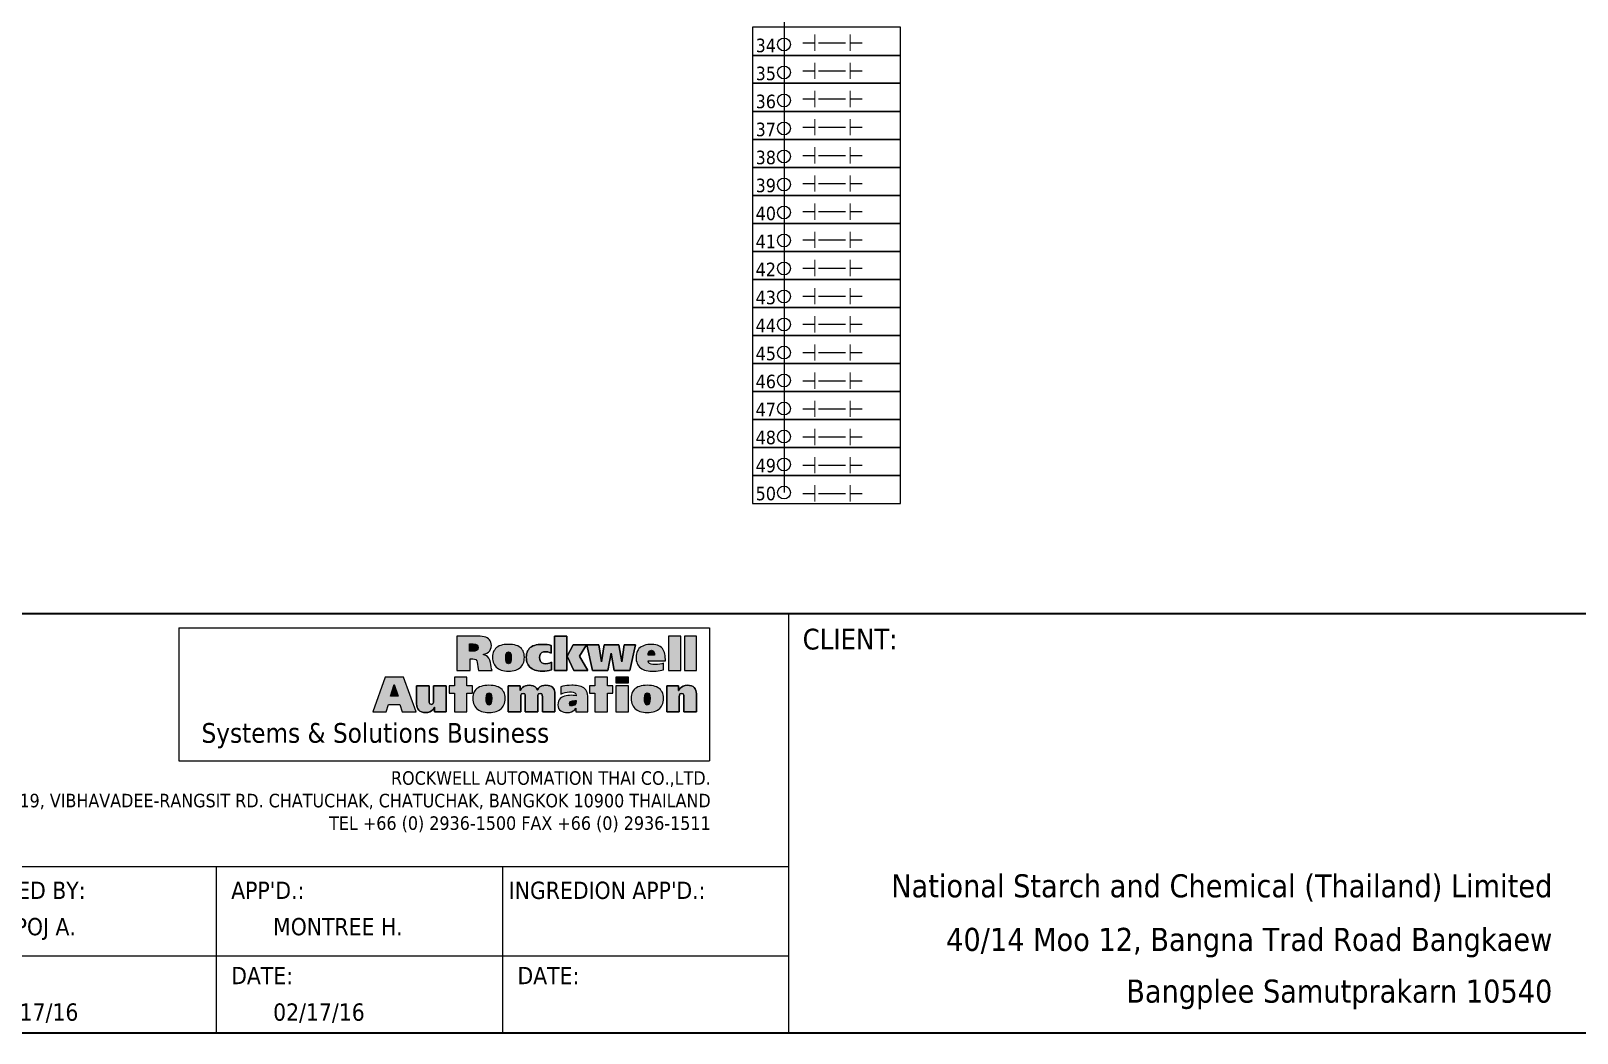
# Model space of a CAD drawing. Header units: millimetres. Extents: x 0 to 1792788, y -13 to 262234.
# Drawn here: x 395942 to 422921, y 184534 to 202012 of the extents above; entities that cross this region are included whole.
import ezdxf
from ezdxf.enums import TextEntityAlignment as Align

# ---------------------------------------------------------------- set-up
doc = ezdxf.new("R2010")
doc.units = ezdxf.units.MM
for name, color, linetype, lineweight in [('GT_1', 9, 'Continuous', 25), ('HELPPOINT', 7, 'Continuous', 25), ('MEMBER', 7, 'Continuous', 25), ('power', 7, 'Continuous', 25), ('RA_LOGO', 2, 'Continuous', 25), ('TITLE_BOX', 7, 'Continuous', 25)]:
    doc.layers.add(name, color=color, linetype=linetype, lineweight=lineweight)
doc.styles.add('Tahoma', font='')
doc.styles.get('Tahoma').set_extended_font_data('Tahoma')

# ---------------------------------------------------------------- blocks, each defined once
blk = doc.blocks.new('RA_LOGO1')
at = {"layer": 'RA_LOGO', "linetype": 'Continuous', "ltscale": 25.4}
for color, points in [(1, [(25.08, 13.7), (25.84, 13.7), (26.23, 13.67), (26.56, 13.54), (26.8, 13.24), (26.94, 12.83), (27.04, 12.29), (27.12, 11.7), (27.19, 11.14), (27.27, 10.68), (30.82, 10.68), (30.67, 11.15), (30.56, 11.68), (30.46, 12.24), (30.35, 12.8), (30.2, 13.35), (29.98, 13.85), (29.61, 14.28), (29.13, 14.61), (28.44, 14.82), (29, 14.99), (29.46, 15.19), (29.85, 15.46), (30.17, 15.78), (30.4, 16.18), (30.55, 16.64), (30.6, 17.18), (30.57, 17.62), (30.48, 18.01), (30.32, 18.35), (30.11, 18.65), (29.84, 18.9), (29.51, 19.1), (29.14, 19.27), (28.72, 19.39), (28.24, 19.48), (27.73, 19.53), (27.17, 19.55), (21.67, 19.55), (21.67, 10.68), (25.08, 10.68)]), (1, [(24.93, 15.68), (24.93, 17.57), (25.87, 17.57), (26.51, 17.51), (27, 17.24), (27.2, 16.65), (27.08, 16.12), (26.77, 15.83), (26.32, 15.71), (25.82, 15.68)]), (1, [(33.03, 17.18), (32.63, 17.03), (32.27, 16.84), (31.96, 16.62), (31.68, 16.36), (31.45, 16.07), (31.25, 15.75), (31.1, 15.39), (31, 15), (30.93, 14.57), (30.91, 14.11), (30.93, 13.67), (30.98, 13.25), (31.08, 12.86), (31.21, 12.5), (31.38, 12.17), (31.58, 11.87), (31.82, 11.59), (32.1, 11.35), (32.41, 11.13), (32.76, 10.95), (33.14, 10.8), (33.56, 10.69), (34.01, 10.6), (34.49, 10.55), (35.01, 10.53), (35.53, 10.55), (36.01, 10.6), (36.46, 10.69), (36.88, 10.8), (37.26, 10.95), (37.61, 11.13), (37.92, 11.35), (38.2, 11.59), (38.44, 11.87), (38.65, 12.17), (38.82, 12.5), (38.95, 12.86), (39.05, 13.25), (39.11, 13.67), (39.12, 14.11), (39.1, 14.57), (39.04, 15), (38.93, 15.39), (38.78, 15.75), (38.58, 16.07), (38.34, 16.36), (38.07, 16.62), (37.75, 16.84), (37.39, 17.03), (36.99, 17.18), (36.55, 17.3), (36.08, 17.38), (35.56, 17.44), (35.01, 17.45), (34.46, 17.44), (33.94, 17.38), (33.46, 17.3)]), (1, [(43.1, 14.6), (43.31, 15.02), (43.64, 15.31), (44.08, 15.49), (44.61, 15.55), (45.15, 15.51), (45.63, 15.39), (46.05, 15.22), (46.05, 17.18), (45.54, 17.3), (44.99, 17.38), (44.39, 17.44), (43.72, 17.45), (43.17, 17.44), (42.65, 17.38), (42.17, 17.3), (41.73, 17.18), (41.34, 17.03), (40.98, 16.84), (40.66, 16.62), (40.39, 16.36), (40.15, 16.07), (39.96, 15.75), (39.81, 15.39), (39.7, 15), (39.64, 14.57), (39.62, 14.11), (39.63, 13.67), (39.69, 13.25), (39.79, 12.86), (39.92, 12.5), (40.08, 12.17), (40.29, 11.87), (40.53, 11.59), (40.81, 11.35), (41.12, 11.13), (41.47, 10.95), (41.85, 10.8), (42.27, 10.69), (42.72, 10.6), (43.2, 10.55), (43.72, 10.53), (44.4, 10.55), (45, 10.61), (45.56, 10.72), (46.1, 10.86), (46.1, 12.83), (45.64, 12.61), (45.15, 12.48), (44.61, 12.43), (44.08, 12.5), (43.64, 12.71), (43.31, 13.04), (43.1, 13.5), (43.02, 14.06)]), (1, [(50.11, 19.54), (46.91, 19.54), (46.91, 10.68), (50.11, 10.68), (50.11, 14.38)]), (1, [(50.14, 14.38), (51.94, 10.68), (55.55, 10.68), (53.36, 14.38), (55.2, 17.31), (51.71, 17.31)]), (1, [(56.71, 10.68), (60.73, 10.68), (61.55, 15.18), (61.57, 15.18), (62.36, 10.68), (66.35, 10.68), (67.84, 17.31), (64.91, 17.31), (64.33, 12.97), (64.31, 12.97), (63.57, 17.31), (59.72, 17.31), (59.03, 12.97), (59.01, 12.97), (58.37, 17.31), (55.23, 17.31)]), (1, [(71.56, 10.55), (72.08, 10.53), (72.63, 10.54), (73.16, 10.57), (73.68, 10.62), (74.17, 10.7), (74.63, 10.79), (75.07, 10.91), (75.07, 12.63), (74.64, 12.45), (74.12, 12.32), (73.53, 12.23), (72.9, 12.21), (72.35, 12.23), (71.88, 12.33), (71.49, 12.51), (71.23, 12.8), (71.12, 13.23), (75.55, 13.23), (75.55, 13.62), (75.54, 14.09), (75.5, 14.54), (75.42, 14.96), (75.32, 15.36), (75.17, 15.73), (75, 16.07), (74.78, 16.37), (74.53, 16.65), (74.23, 16.88), (73.89, 17.08), (73.51, 17.24), (73.08, 17.36), (72.6, 17.43), (72.08, 17.45), (71.52, 17.43), (71, 17.38), (70.53, 17.3), (70.09, 17.18), (69.69, 17.02), (69.33, 16.84), (69.02, 16.62), (68.74, 16.36), (68.51, 16.07), (68.32, 15.75), (68.17, 15.39), (68.06, 15), (67.99, 14.58), (67.97, 14.12), (67.99, 13.67), (68.05, 13.26), (68.14, 12.87), (68.27, 12.5), (68.44, 12.17), (68.64, 11.87), (68.88, 11.59), (69.16, 11.35), (69.47, 11.14), (69.82, 10.95), (70.2, 10.8), (70.62, 10.69), (71.07, 10.6)]), (1, [(76.39, 10.68), (79.51, 10.68), (79.51, 19.54), (76.39, 19.54)]), (1, [(83.61, 19.54), (80.49, 19.54), (80.49, 10.68), (83.61, 10.68)]), (1, [(34.56, 15.35), (35.01, 15.55), (35.47, 15.35), (35.67, 14.84), (35.72, 14.11), (35.69, 13.44), (35.6, 12.91), (35.38, 12.56), (35.01, 12.43), (34.64, 12.56), (34.43, 12.91), (34.34, 13.44), (34.32, 14.11), (34.36, 14.84)]), (1, [(71.11, 14.63), (71.15, 15.19), (71.41, 15.7), (71.98, 15.93), (72.51, 15.7), (72.73, 15.19), (72.78, 14.63)]), (252, [(6.92, 1.95), (7.51, 0), (11.14, 0), (7.93, 9.01), (3.16, 9.01), (0, 0), (3.45, 0), (4, 1.95)]), (252, [(24.29, 4.85), (25.69, 4.85), (25.69, 6.73), (24.29, 6.73), (24.29, 9.01), (21.03, 9.01), (21.03, 6.73), (19.65, 6.73), (19.65, 4.85), (21.03, 4.85), (21.03, 0), (24.29, 0)]), (252, [(57.34, 0), (60.59, 0), (60.59, 4.85), (61.99, 4.85), (61.99, 6.74), (60.59, 6.74), (60.59, 9.01), (57.34, 9.01), (57.34, 6.74), (55.95, 6.74), (55.95, 4.85), (57.34, 4.85)]), (252, [(66.02, 7.52), (66.02, 9), (62.76, 9), (62.76, 7.52)]), (252, [(6.49, 4.11), (4.49, 4.11), (5.49, 7.12)]), (252, [(18.93, 6.73), (15.68, 6.73), (15.68, 2.85), (15.66, 2.44), (15.51, 2.08), (15.1, 1.93), (14.7, 2.08), (14.55, 2.44), (14.53, 2.85), (14.53, 6.73), (11.28, 6.73), (11.28, 2.05), (11.31, 1.58), (11.4, 1.16), (11.57, 0.79), (11.81, 0.47), (12.13, 0.21), (12.54, 0.01), (13.04, -0.11), (13.64, -0.15), (14.18, -0.11), (14.7, 0.03), (15.16, 0.29), (15.55, 0.66), (15.86, 1.2), (15.86, 0), (18.93, 0)]), (252, [(28.96, -0.08), (29.45, -0.13), (29.98, -0.15), (30.5, -0.13), (30.99, -0.08), (31.45, 0.01), (31.87, 0.13), (32.26, 0.28), (32.62, 0.46), (32.93, 0.68), (33.22, 0.93), (33.46, 1.2), (33.67, 1.51), (33.85, 1.85), (33.98, 2.22), (34.08, 2.61), (34.14, 3.04), (34.16, 3.49), (34.13, 3.96), (34.07, 4.39), (33.95, 4.79), (33.8, 5.15), (33.6, 5.48), (33.36, 5.77), (33.08, 6.03), (32.76, 6.26), (32.39, 6.45), (31.99, 6.6), (31.54, 6.73), (31.06, 6.81), (30.54, 6.86), (29.98, 6.88), (29.41, 6.86), (28.89, 6.81), (28.4, 6.73), (27.96, 6.6), (27.56, 6.45), (27.19, 6.26), (26.87, 6.03), (26.59, 5.77), (26.35, 5.48), (26.16, 5.15), (26.01, 4.79), (25.9, 4.39), (25.83, 3.96), (25.81, 3.49), (25.83, 3.04), (25.89, 2.61), (25.98, 2.22), (26.11, 1.85), (26.28, 1.51), (26.49, 1.2), (26.74, 0.93), (27.02, 0.68), (27.33, 0.46), (27.69, 0.28), (28.07, 0.13), (28.5, 0.01)]), (252, [(29.6, 1.91), (29.39, 2.27), (29.29, 2.81), (29.27, 3.49), (29.31, 4.22), (29.51, 4.75), (29.98, 4.95), (30.44, 4.75), (30.65, 4.22), (30.69, 3.49), (30.67, 2.81), (30.57, 2.27), (30.35, 1.91), (29.98, 1.78)]), (252, [(38.22, 3.88), (38.24, 4.29), (38.39, 4.65), (38.8, 4.8), (39.2, 4.65), (39.35, 4.29), (39.37, 3.88), (39.37, 0), (42.62, 0), (42.62, 3.88), (42.64, 4.29), (42.79, 4.65), (43.19, 4.8), (43.61, 4.65), (43.76, 4.29), (43.78, 3.88), (43.78, 0), (47.03, 0), (47.03, 4.04), (47.03, 4.4), (47.01, 4.76), (46.98, 5.12), (46.91, 5.47), (46.81, 5.8), (46.64, 6.09), (46.42, 6.36), (46.12, 6.57), (45.73, 6.74), (45.25, 6.84), (44.66, 6.88), (44.14, 6.83), (43.61, 6.7), (43.12, 6.47), (42.73, 6.15), (42.48, 5.71), (42.24, 6.16), (41.88, 6.48), (41.42, 6.71), (40.91, 6.84), (40.37, 6.88), (39.87, 6.85), (39.4, 6.75), (38.98, 6.57), (38.61, 6.32), (38.3, 5.99), (38.04, 5.51), (38.04, 6.73), (34.97, 6.73), (34.97, 0), (38.22, 0)]), (252, [(47.83, 1.33), (47.98, 0.92), (48.22, 0.58), (48.54, 0.31), (48.91, 0.1), (49.33, -0.04), (49.78, -0.12), (50.24, -0.15), (50.78, -0.11), (51.28, 0.03), (51.73, 0.25), (52.12, 0.56), (52.46, 1.01), (52.46, 0), (55.48, 0), (55.48, 4.08), (55.45, 4.58), (55.35, 5.01), (55.2, 5.39), (54.99, 5.72), (54.74, 5.99), (54.45, 6.22), (54.12, 6.41), (53.76, 6.56), (53.39, 6.67), (52.99, 6.76), (52.59, 6.82), (52.18, 6.86), (51.77, 6.88), (51.36, 6.88), (50.68, 6.87), (50.11, 6.82), (49.59, 6.75), (49.09, 6.64), (48.55, 6.5), (48.55, 4.61), (49.06, 4.83), (49.62, 5.02), (50.21, 5.14), (50.8, 5.18), (51.29, 5.16), (51.75, 5.09), (52.14, 4.92), (52.41, 4.64), (52.51, 4.2), (52.15, 4.24), (51.71, 4.27), (51.25, 4.29), (50.8, 4.28), (50.36, 4.24), (49.92, 4.17), (49.49, 4.07), (49.09, 3.92), (48.73, 3.72), (48.41, 3.47), (48.15, 3.16), (47.95, 2.79), (47.82, 2.34), (47.77, 1.82)]), (252, [(62.76, 0), (66.02, 0), (66.02, 6.72), (62.76, 6.72)]), (252, [(69.87, -0.08), (70.36, -0.13), (70.88, -0.15), (71.41, -0.13), (71.9, -0.08), (72.36, 0.01), (72.78, 0.13), (73.17, 0.28), (73.53, 0.46), (73.84, 0.68), (74.13, 0.93), (74.37, 1.2), (74.58, 1.51), (74.76, 1.85), (74.89, 2.22), (74.99, 2.61), (75.05, 3.04), (75.06, 3.49), (75.04, 3.96), (74.98, 4.39), (74.86, 4.79), (74.71, 5.15), (74.51, 5.48), (74.27, 5.77), (73.99, 6.03), (73.67, 6.26), (73.3, 6.45), (72.9, 6.6), (72.45, 6.73), (71.97, 6.81), (71.45, 6.86), (70.88, 6.88), (70.32, 6.86), (69.8, 6.81), (69.31, 6.73), (68.87, 6.6), (68.47, 6.45), (68.1, 6.26), (67.78, 6.03), (67.5, 5.77), (67.26, 5.48), (67.07, 5.15), (66.92, 4.79), (66.81, 4.39), (66.74, 3.96), (66.72, 3.49), (66.74, 3.04), (66.79, 2.61), (66.89, 2.22), (67.02, 1.85), (67.19, 1.51), (67.4, 1.2), (67.65, 0.93), (67.93, 0.68), (68.24, 0.46), (68.6, 0.28), (68.98, 0.13), (69.41, 0.01)]), (252, [(70.51, 1.91), (70.3, 2.27), (70.2, 2.81), (70.18, 3.49), (70.22, 4.22), (70.42, 4.75), (70.88, 4.95), (71.35, 4.75), (71.56, 4.22), (71.6, 3.49), (71.58, 2.81), (71.48, 2.27), (71.26, 1.91), (70.88, 1.78)]), (252, [(79.16, 3.88), (79.18, 4.29), (79.33, 4.65), (79.74, 4.8), (80.15, 4.65), (80.29, 4.29), (80.31, 3.88), (80.31, 0), (83.57, 0), (83.57, 4.69), (83.53, 5.15), (83.44, 5.57), (83.27, 5.95), (83.03, 6.27), (82.71, 6.53), (82.3, 6.72), (81.8, 6.84), (81.2, 6.88), (80.66, 6.83), (80.15, 6.69), (79.68, 6.43), (79.29, 6.06), (78.98, 5.52), (78.98, 6.73), (75.91, 6.73), (75.91, 0), (79.16, 0)]), (252, [(50.74, 2.19), (50.97, 2.7), (51.52, 2.91), (52.19, 2.95), (52.51, 2.95), (52.51, 2.75), (52.4, 2.18), (52.06, 1.73), (51.51, 1.55), (51.08, 1.61), (50.83, 1.82)])]:
    blk.add_hatch(color=color, dxfattribs=at).paths.add_polyline_path(points, flags=0)
at = {"layer": 'RA_LOGO', "color": 1, "linetype": 'Continuous', "ltscale": 25.4}
for points in [[(29.14, 19.27), (28.72, 19.39), (28.24, 19.48), (27.73, 19.53), (27.17, 19.55), (21.67, 19.55), (21.67, 10.68), (25.08, 10.68), (25.08, 13.7), (25.84, 13.7), (26.23, 13.67), (26.56, 13.54), (26.8, 13.24), (26.94, 12.83), (27.04, 12.29), (27.12, 11.7), (27.19, 11.14), (27.27, 10.68), (30.82, 10.68), (30.67, 11.15), (30.56, 11.68), (30.46, 12.24), (30.35, 12.8), (30.2, 13.35), (29.98, 13.85), (29.61, 14.28), (29.13, 14.61), (28.48, 14.81), (28.48, 14.83), (29, 14.99), (29.46, 15.19), (29.85, 15.46), (30.17, 15.78), (30.4, 16.18), (30.55, 16.64), (30.6, 17.18), (30.57, 17.62), (30.48, 18.01), (30.32, 18.35), (30.11, 18.65), (29.84, 18.9), (29.51, 19.1)], [(25.08, 13.7), (25.84, 13.7), (26.23, 13.67), (26.56, 13.54), (26.8, 13.24), (26.94, 12.83), (27.04, 12.29), (27.12, 11.7), (27.19, 11.14), (27.27, 10.68), (30.82, 10.68), (30.67, 11.15), (30.56, 11.68), (30.46, 12.24), (30.35, 12.8), (30.2, 13.35), (29.98, 13.85), (29.61, 14.28), (29.13, 14.61), (28.44, 14.82), (29, 14.99), (29.46, 15.19), (29.85, 15.46), (30.17, 15.78), (30.4, 16.18), (30.55, 16.64), (30.6, 17.18), (30.57, 17.62), (30.48, 18.01), (30.32, 18.35), (30.11, 18.65), (29.84, 18.9), (29.51, 19.1), (29.14, 19.27), (28.72, 19.39), (28.24, 19.48), (27.73, 19.53), (27.17, 19.55), (21.67, 19.55), (21.67, 10.68), (25.08, 10.68)], [(24.93, 15.68), (24.93, 17.57), (25.87, 17.57), (26.51, 17.51), (27, 17.24), (27.2, 16.65), (27.08, 16.12), (26.77, 15.83), (26.32, 15.71), (25.82, 15.68)], [(25.82, 15.68), (24.93, 15.68), (24.93, 17.57), (25.87, 17.57), (26.51, 17.51), (27, 17.24), (27.2, 16.65), (27.08, 16.12), (26.77, 15.83), (26.32, 15.71)], [(36.99, 17.18), (36.55, 17.3), (36.08, 17.38), (35.56, 17.44), (35.01, 17.45), (34.46, 17.44), (33.94, 17.38), (33.46, 17.3), (33.03, 17.18), (32.63, 17.03), (32.27, 16.84), (31.96, 16.62), (31.68, 16.36), (31.45, 16.07), (31.25, 15.75), (31.1, 15.39), (31, 15), (30.93, 14.57), (30.91, 14.11), (30.91, 14.11), (30.93, 13.67), (30.98, 13.25), (31.08, 12.86), (31.21, 12.5), (31.38, 12.17), (31.58, 11.87), (31.82, 11.59), (32.1, 11.35), (32.41, 11.13), (32.76, 10.95), (33.14, 10.8), (33.56, 10.69), (34.01, 10.6), (34.49, 10.55), (35.01, 10.53), (35.53, 10.55), (36.01, 10.6), (36.46, 10.69), (36.88, 10.8), (37.26, 10.95), (37.61, 11.13), (37.92, 11.35), (38.2, 11.59), (38.44, 11.87), (38.65, 12.17), (38.82, 12.5), (38.95, 12.86), (39.05, 13.25), (39.11, 13.67), (39.12, 14.11), (39.1, 14.57), (39.04, 15), (38.93, 15.39), (38.78, 15.75), (38.58, 16.07), (38.34, 16.36), (38.07, 16.62), (37.75, 16.84), (37.39, 17.03)], [(33.03, 17.18), (32.63, 17.03), (32.27, 16.84), (31.96, 16.62), (31.68, 16.36), (31.45, 16.07), (31.25, 15.75), (31.1, 15.39), (31, 15), (30.93, 14.57), (30.91, 14.11), (30.93, 13.67), (30.98, 13.25), (31.08, 12.86), (31.21, 12.5), (31.38, 12.17), (31.58, 11.87), (31.82, 11.59), (32.1, 11.35), (32.41, 11.13), (32.76, 10.95), (33.14, 10.8), (33.56, 10.69), (34.01, 10.6), (34.49, 10.55), (35.01, 10.53), (35.53, 10.55), (36.01, 10.6), (36.46, 10.69), (36.88, 10.8), (37.26, 10.95), (37.61, 11.13), (37.92, 11.35), (38.2, 11.59), (38.44, 11.87), (38.65, 12.17), (38.82, 12.5), (38.95, 12.86), (39.05, 13.25), (39.11, 13.67), (39.12, 14.11), (39.1, 14.57), (39.04, 15), (38.93, 15.39), (38.78, 15.75), (38.58, 16.07), (38.34, 16.36), (38.07, 16.62), (37.75, 16.84), (37.39, 17.03), (36.99, 17.18), (36.55, 17.3), (36.08, 17.38), (35.56, 17.44), (35.01, 17.45), (34.46, 17.44), (33.94, 17.38), (33.46, 17.3)], [(42.65, 17.38), (43.17, 17.44), (43.72, 17.45), (44.39, 17.44), (44.99, 17.38), (45.54, 17.3), (46.05, 17.18), (46.05, 15.22), (45.63, 15.39), (45.15, 15.51), (44.61, 15.55), (44.08, 15.49), (43.64, 15.31), (43.31, 15.02), (43.1, 14.6), (43.02, 14.06), (43.1, 13.5), (43.31, 13.04), (43.64, 12.71), (44.08, 12.5), (44.61, 12.43), (45.15, 12.48), (45.64, 12.61), (46.1, 12.83), (46.1, 10.86), (45.56, 10.72), (45, 10.61), (44.4, 10.55), (43.72, 10.53), (43.2, 10.55), (42.72, 10.6), (42.27, 10.69), (41.85, 10.8), (41.47, 10.95), (41.12, 11.13), (40.81, 11.35), (40.53, 11.59), (40.29, 11.87), (40.08, 12.17), (39.92, 12.5), (39.79, 12.86), (39.69, 13.25), (39.63, 13.67), (39.62, 14.11), (39.64, 14.57), (39.7, 15), (39.81, 15.39), (39.96, 15.75), (40.15, 16.07), (40.39, 16.36), (40.66, 16.62), (40.98, 16.84), (41.34, 17.03), (41.73, 17.18), (42.17, 17.3)], [(43.1, 14.6), (43.31, 15.02), (43.64, 15.31), (44.08, 15.49), (44.61, 15.55), (45.15, 15.51), (45.63, 15.39), (46.05, 15.22), (46.05, 17.18), (45.54, 17.3), (44.99, 17.38), (44.39, 17.44), (43.72, 17.45), (43.17, 17.44), (42.65, 17.38), (42.17, 17.3), (41.73, 17.18), (41.34, 17.03), (40.98, 16.84), (40.66, 16.62), (40.39, 16.36), (40.15, 16.07), (39.96, 15.75), (39.81, 15.39), (39.7, 15), (39.64, 14.57), (39.62, 14.11), (39.63, 13.67), (39.69, 13.25), (39.79, 12.86), (39.92, 12.5), (40.08, 12.17), (40.29, 11.87), (40.53, 11.59), (40.81, 11.35), (41.12, 11.13), (41.47, 10.95), (41.85, 10.8), (42.27, 10.69), (42.72, 10.6), (43.2, 10.55), (43.72, 10.53), (44.4, 10.55), (45, 10.61), (45.56, 10.72), (46.1, 10.86), (46.1, 12.83), (45.64, 12.61), (45.15, 12.48), (44.61, 12.43), (44.08, 12.5), (43.64, 12.71), (43.31, 13.04), (43.1, 13.5), (43.02, 14.06)], [(50.11, 10.68), (46.91, 10.68), (46.91, 19.54), (50.11, 19.54), (50.11, 14.38), (50.14, 14.38), (50.11, 14.38)], [(50.11, 19.54), (46.91, 19.54), (46.91, 10.68), (50.11, 10.68), (50.11, 14.38)], [(50.14, 14.38), (51.94, 10.68), (55.55, 10.68), (53.36, 14.38), (55.2, 17.31), (51.71, 17.31)], [(51.94, 10.68), (50.14, 14.38), (51.71, 17.31), (55.2, 17.31), (53.36, 14.38), (55.55, 10.68)], [(62.36, 10.68), (61.57, 15.18), (61.55, 15.18), (60.73, 10.68), (56.71, 10.68), (55.23, 17.31), (58.37, 17.31), (59.01, 12.97), (59.03, 12.97), (59.72, 17.31), (63.57, 17.31), (64.31, 12.97), (64.33, 12.97), (64.91, 17.31), (67.84, 17.31), (66.35, 10.68)], [(56.71, 10.68), (60.73, 10.68), (61.55, 15.18), (61.57, 15.18), (62.36, 10.68), (66.35, 10.68), (67.84, 17.31), (64.91, 17.31), (64.33, 12.97), (64.31, 12.97), (63.57, 17.31), (59.72, 17.31), (59.03, 12.97), (59.01, 12.97), (58.37, 17.31), (55.23, 17.31)], [(71.56, 10.55), (72.08, 10.53), (72.63, 10.54), (73.16, 10.57), (73.68, 10.62), (74.17, 10.7), (74.63, 10.79), (75.07, 10.91), (75.07, 12.63), (74.64, 12.45), (74.12, 12.32), (73.53, 12.23), (72.9, 12.21), (72.35, 12.23), (71.88, 12.33), (71.49, 12.51), (71.23, 12.8), (71.12, 13.23), (75.55, 13.23), (75.55, 13.62), (75.54, 14.09), (75.5, 14.54), (75.42, 14.96), (75.32, 15.36), (75.17, 15.73), (75, 16.07), (74.78, 16.37), (74.53, 16.65), (74.23, 16.88), (73.89, 17.08), (73.51, 17.24), (73.08, 17.36), (72.6, 17.43), (72.08, 17.45), (71.52, 17.43), (71, 17.38), (70.53, 17.3), (70.09, 17.18), (69.69, 17.02), (69.33, 16.84), (69.02, 16.62), (68.74, 16.36), (68.51, 16.07), (68.32, 15.75), (68.17, 15.39), (68.06, 15), (67.99, 14.58), (67.97, 14.12), (67.97, 14.12), (67.99, 13.67), (68.05, 13.26), (68.14, 12.87), (68.27, 12.5), (68.44, 12.17), (68.64, 11.87), (68.88, 11.59), (69.16, 11.35), (69.47, 11.14), (69.82, 10.95), (70.2, 10.8), (70.62, 10.69), (71.07, 10.6)], [(71.56, 10.55), (72.08, 10.53), (72.63, 10.54), (73.16, 10.57), (73.68, 10.62), (74.17, 10.7), (74.63, 10.79), (75.07, 10.91), (75.07, 12.63), (74.64, 12.45), (74.12, 12.32), (73.53, 12.23), (72.9, 12.21), (72.35, 12.23), (71.88, 12.33), (71.49, 12.51), (71.23, 12.8), (71.12, 13.23), (75.55, 13.23), (75.55, 13.62), (75.54, 14.09), (75.5, 14.54), (75.42, 14.96), (75.32, 15.36), (75.17, 15.73), (75, 16.07), (74.78, 16.37), (74.53, 16.65), (74.23, 16.88), (73.89, 17.08), (73.51, 17.24), (73.08, 17.36), (72.6, 17.43), (72.08, 17.45), (71.52, 17.43), (71, 17.38), (70.53, 17.3), (70.09, 17.18), (69.69, 17.02), (69.33, 16.84), (69.02, 16.62), (68.74, 16.36), (68.51, 16.07), (68.32, 15.75), (68.17, 15.39), (68.06, 15), (67.99, 14.58), (67.97, 14.12), (67.99, 13.67), (68.05, 13.26), (68.14, 12.87), (68.27, 12.5), (68.44, 12.17), (68.64, 11.87), (68.88, 11.59), (69.16, 11.35), (69.47, 11.14), (69.82, 10.95), (70.2, 10.8), (70.62, 10.69), (71.07, 10.6)], [(76.39, 10.68), (79.51, 10.68), (79.51, 19.54), (76.39, 19.54)], [(76.39, 10.68), (79.51, 10.68), (79.51, 19.54), (76.39, 19.54)], [(80.49, 10.68), (83.61, 10.68), (83.61, 19.54), (80.49, 19.54)], [(83.61, 19.54), (80.49, 19.54), (80.49, 10.68), (83.61, 10.68)], [(34.32, 14.11), (34.36, 14.84), (34.56, 15.35), (35.01, 15.55), (35.47, 15.35), (35.67, 14.84), (35.72, 14.11), (35.69, 13.44), (35.6, 12.91), (35.38, 12.56), (35.01, 12.43), (34.64, 12.56), (34.43, 12.91), (34.34, 13.44)], [(34.56, 15.35), (35.01, 15.55), (35.47, 15.35), (35.67, 14.84), (35.72, 14.11), (35.69, 13.44), (35.6, 12.91), (35.38, 12.56), (35.01, 12.43), (34.64, 12.56), (34.43, 12.91), (34.34, 13.44), (34.32, 14.11), (34.36, 14.84)], [(72.78, 14.63), (71.11, 14.63), (71.15, 15.19), (71.41, 15.7), (71.98, 15.93), (72.51, 15.7), (72.73, 15.19)], [(71.11, 14.63), (71.15, 15.19), (71.41, 15.7), (71.98, 15.93), (72.51, 15.7), (72.73, 15.19), (72.78, 14.63)]]:
    blk.add_lwpolyline(points, close=True, dxfattribs=at)
at = {"layer": 'RA_LOGO', "color": 252, "linetype": 'Continuous', "ltscale": 25.4}
for points in [[(7.51, 0), (11.14, 0), (7.93, 9.01), (3.16, 9.01), (0, 0), (3.45, 0), (4, 1.95), (6.92, 1.95)], [(6.92, 1.95), (7.51, 0), (11.14, 0), (7.93, 9.01), (3.16, 9.01), (0, 0), (3.45, 0), (4, 1.95)], [(24.29, 4.85), (25.69, 4.85), (25.69, 6.73), (24.29, 6.73), (24.29, 9.01), (21.03, 9.01), (21.03, 6.73), (19.65, 6.73), (19.65, 4.85), (21.03, 4.85), (21.03, 0), (24.29, 0)], [(24.29, 4.85), (25.69, 4.85), (25.69, 6.73), (24.29, 6.73), (24.29, 9.01), (21.03, 9.01), (21.03, 6.73), (19.65, 6.73), (19.65, 4.85), (21.03, 4.85), (21.03, 0), (24.29, 0)], [(60.59, 0), (60.59, 4.85), (61.99, 4.85), (61.99, 6.74), (60.59, 6.74), (60.59, 9.01), (57.34, 9.01), (57.34, 6.74), (55.95, 6.74), (55.95, 4.85), (57.34, 4.85), (57.34, 0)], [(57.34, 0), (60.59, 0), (60.59, 4.85), (61.99, 4.85), (61.99, 6.74), (60.59, 6.74), (60.59, 9.01), (57.34, 9.01), (57.34, 6.74), (55.95, 6.74), (55.95, 4.85), (57.34, 4.85)], [(66.02, 7.52), (66.02, 9), (62.76, 9), (62.76, 7.52)], [(62.76, 7.52), (66.02, 7.52), (66.02, 9), (62.76, 9)], [(6.49, 4.11), (4.49, 4.11), (5.49, 7.12)], [(5.48, 7.08), (5.51, 7.08), (6.49, 4.11), (4.49, 4.11)], [(11.57, 0.79), (11.4, 1.16), (11.31, 1.58), (11.28, 2.05), (11.28, 6.73), (14.53, 6.73), (14.53, 2.85), (14.55, 2.44), (14.7, 2.08), (15.1, 1.93), (15.51, 2.08), (15.66, 2.44), (15.68, 2.85), (15.68, 6.73), (18.93, 6.73), (18.93, 0), (15.86, 0), (15.86, 1.16), (15.84, 1.16), (15.55, 0.66), (15.16, 0.29), (14.7, 0.03), (14.18, -0.11), (13.64, -0.15), (13.04, -0.11), (12.54, 0.01), (12.13, 0.21), (11.81, 0.47)], [(18.93, 6.73), (15.68, 6.73), (15.68, 2.85), (15.66, 2.44), (15.51, 2.08), (15.1, 1.93), (14.7, 2.08), (14.55, 2.44), (14.53, 2.85), (14.53, 6.73), (11.28, 6.73), (11.28, 2.05), (11.31, 1.58), (11.4, 1.16), (11.57, 0.79), (11.81, 0.47), (12.13, 0.21), (12.54, 0.01), (13.04, -0.11), (13.64, -0.15), (14.18, -0.11), (14.7, 0.03), (15.16, 0.29), (15.55, 0.66), (15.86, 1.2), (15.86, 0), (18.93, 0)], [(29.41, 6.86), (28.89, 6.81), (28.4, 6.73), (27.96, 6.6), (27.56, 6.45), (27.19, 6.26), (26.87, 6.03), (26.59, 5.77), (26.35, 5.48), (26.16, 5.15), (26.01, 4.79), (25.9, 4.39), (25.83, 3.96), (25.81, 3.49), (25.81, 3.49), (25.83, 3.04), (25.89, 2.61), (25.98, 2.22), (26.11, 1.85), (26.28, 1.51), (26.49, 1.2), (26.74, 0.93), (27.02, 0.68), (27.33, 0.46), (27.69, 0.28), (28.07, 0.13), (28.5, 0.01), (28.96, -0.08), (29.45, -0.13), (29.98, -0.15), (30.5, -0.13), (30.99, -0.08), (31.45, 0.01), (31.87, 0.13), (32.26, 0.28), (32.62, 0.46), (32.93, 0.68), (33.22, 0.93), (33.46, 1.2), (33.67, 1.51), (33.85, 1.85), (33.98, 2.22), (34.08, 2.61), (34.14, 3.04), (34.16, 3.49), (34.16, 3.49), (34.13, 3.96), (34.07, 4.39), (33.95, 4.79), (33.8, 5.15), (33.6, 5.48), (33.36, 5.77), (33.08, 6.03), (32.76, 6.26), (32.39, 6.45), (31.99, 6.6), (31.54, 6.73), (31.06, 6.81), (30.54, 6.86), (29.98, 6.88), (29.98, 6.88)], [(28.96, -0.08), (29.45, -0.13), (29.98, -0.15), (30.5, -0.13), (30.99, -0.08), (31.45, 0.01), (31.87, 0.13), (32.26, 0.28), (32.62, 0.46), (32.93, 0.68), (33.22, 0.93), (33.46, 1.2), (33.67, 1.51), (33.85, 1.85), (33.98, 2.22), (34.08, 2.61), (34.14, 3.04), (34.16, 3.49), (34.13, 3.96), (34.07, 4.39), (33.95, 4.79), (33.8, 5.15), (33.6, 5.48), (33.36, 5.77), (33.08, 6.03), (32.76, 6.26), (32.39, 6.45), (31.99, 6.6), (31.54, 6.73), (31.06, 6.81), (30.54, 6.86), (29.98, 6.88), (29.41, 6.86), (28.89, 6.81), (28.4, 6.73), (27.96, 6.6), (27.56, 6.45), (27.19, 6.26), (26.87, 6.03), (26.59, 5.77), (26.35, 5.48), (26.16, 5.15), (26.01, 4.79), (25.9, 4.39), (25.83, 3.96), (25.81, 3.49), (25.83, 3.04), (25.89, 2.61), (25.98, 2.22), (26.11, 1.85), (26.28, 1.51), (26.49, 1.2), (26.74, 0.93), (27.02, 0.68), (27.33, 0.46), (27.69, 0.28), (28.07, 0.13), (28.5, 0.01)], [(29.27, 3.49), (29.31, 4.22), (29.51, 4.75), (29.98, 4.95), (30.44, 4.75), (30.65, 4.22), (30.69, 3.49), (30.67, 2.81), (30.57, 2.27), (30.35, 1.91), (29.98, 1.78), (29.6, 1.91), (29.39, 2.27), (29.29, 2.81)], [(29.6, 1.91), (29.39, 2.27), (29.29, 2.81), (29.27, 3.49), (29.31, 4.22), (29.51, 4.75), (29.98, 4.95), (30.44, 4.75), (30.65, 4.22), (30.69, 3.49), (30.67, 2.81), (30.57, 2.27), (30.35, 1.91), (29.98, 1.78)], [(39.35, 4.29), (39.2, 4.65), (38.8, 4.8), (38.39, 4.65), (38.24, 4.29), (38.22, 3.88), (38.22, 0), (34.97, 0), (34.97, 6.73), (38.04, 6.73), (38.04, 5.56), (38.06, 5.56), (38.3, 5.99), (38.61, 6.32), (38.98, 6.57), (39.4, 6.75), (39.87, 6.85), (40.37, 6.88), (40.91, 6.84), (41.42, 6.71), (41.88, 6.48), (42.24, 6.16), (42.47, 5.73), (42.49, 5.73), (42.73, 6.15), (43.12, 6.47), (43.61, 6.7), (44.14, 6.83), (44.66, 6.88), (45.25, 6.84), (45.73, 6.74), (46.12, 6.57), (46.42, 6.36), (46.64, 6.09), (46.81, 5.8), (46.91, 5.47), (46.98, 5.12), (47.01, 4.76), (47.03, 4.4), (47.03, 4.04), (47.03, 0), (43.78, 0), (43.78, 3.88), (43.76, 4.29), (43.61, 4.65), (43.19, 4.8), (42.79, 4.65), (42.64, 4.29), (42.62, 3.88), (42.62, 0), (39.37, 0), (39.37, 3.88)], [(38.22, 3.88), (38.24, 4.29), (38.39, 4.65), (38.8, 4.8), (39.2, 4.65), (39.35, 4.29), (39.37, 3.88), (39.37, 0), (42.62, 0), (42.62, 3.88), (42.64, 4.29), (42.79, 4.65), (43.19, 4.8), (43.61, 4.65), (43.76, 4.29), (43.78, 3.88), (43.78, 0), (47.03, 0), (47.03, 4.04), (47.03, 4.4), (47.01, 4.76), (46.98, 5.12), (46.91, 5.47), (46.81, 5.8), (46.64, 6.09), (46.42, 6.36), (46.12, 6.57), (45.73, 6.74), (45.25, 6.84), (44.66, 6.88), (44.14, 6.83), (43.61, 6.7), (43.12, 6.47), (42.73, 6.15), (42.48, 5.71), (42.24, 6.16), (41.88, 6.48), (41.42, 6.71), (40.91, 6.84), (40.37, 6.88), (39.87, 6.85), (39.4, 6.75), (38.98, 6.57), (38.61, 6.32), (38.3, 5.99), (38.04, 5.51), (38.04, 6.73), (34.97, 6.73), (34.97, 0), (38.22, 0)], [(50.11, 6.82), (49.59, 6.75), (49.09, 6.64), (48.55, 6.5), (48.55, 4.61), (49.06, 4.83), (49.62, 5.02), (50.21, 5.14), (50.8, 5.18), (51.29, 5.16), (51.75, 5.09), (52.14, 4.92), (52.41, 4.64), (52.51, 4.2), (52.15, 4.24), (51.71, 4.27), (51.25, 4.29), (50.8, 4.28), (50.36, 4.24), (49.92, 4.17), (49.49, 4.07), (49.09, 3.92), (48.73, 3.72), (48.41, 3.47), (48.15, 3.16), (47.95, 2.79), (47.82, 2.34), (47.77, 1.82), (47.77, 1.82), (47.83, 1.33), (47.98, 0.92), (48.22, 0.58), (48.54, 0.31), (48.91, 0.1), (49.33, -0.04), (49.78, -0.12), (50.24, -0.15), (50.78, -0.11), (51.28, 0.03), (51.73, 0.25), (52.12, 0.56), (52.43, 0.97), (52.46, 0.97), (52.46, 0), (55.48, 0), (55.48, 4.08), (55.45, 4.58), (55.35, 5.01), (55.2, 5.39), (54.99, 5.72), (54.74, 5.99), (54.45, 6.22), (54.12, 6.41), (53.76, 6.56), (53.39, 6.67), (52.99, 6.76), (52.59, 6.82), (52.18, 6.86), (51.77, 6.88), (51.36, 6.88), (50.68, 6.87)], [(47.83, 1.33), (47.98, 0.92), (48.22, 0.58), (48.54, 0.31), (48.91, 0.1), (49.33, -0.04), (49.78, -0.12), (50.24, -0.15), (50.78, -0.11), (51.28, 0.03), (51.73, 0.25), (52.12, 0.56), (52.46, 1.01), (52.46, 0), (55.48, 0), (55.48, 4.08), (55.45, 4.58), (55.35, 5.01), (55.2, 5.39), (54.99, 5.72), (54.74, 5.99), (54.45, 6.22), (54.12, 6.41), (53.76, 6.56), (53.39, 6.67), (52.99, 6.76), (52.59, 6.82), (52.18, 6.86), (51.77, 6.88), (51.36, 6.88), (50.68, 6.87), (50.11, 6.82), (49.59, 6.75), (49.09, 6.64), (48.55, 6.5), (48.55, 4.61), (49.06, 4.83), (49.62, 5.02), (50.21, 5.14), (50.8, 5.18), (51.29, 5.16), (51.75, 5.09), (52.14, 4.92), (52.41, 4.64), (52.51, 4.2), (52.15, 4.24), (51.71, 4.27), (51.25, 4.29), (50.8, 4.28), (50.36, 4.24), (49.92, 4.17), (49.49, 4.07), (49.09, 3.92), (48.73, 3.72), (48.41, 3.47), (48.15, 3.16), (47.95, 2.79), (47.82, 2.34), (47.77, 1.82)], [(62.76, 0), (66.02, 0), (66.02, 6.72), (62.76, 6.72)], [(62.76, 0), (66.02, 0), (66.02, 6.72), (62.76, 6.72)], [(72.9, 6.6), (72.45, 6.73), (71.97, 6.81), (71.45, 6.86), (70.88, 6.88), (70.32, 6.86), (69.8, 6.81), (69.31, 6.73), (68.87, 6.6), (68.47, 6.45), (68.1, 6.26), (67.78, 6.03), (67.5, 5.77), (67.26, 5.48), (67.07, 5.15), (66.92, 4.79), (66.81, 4.39), (66.74, 3.96), (66.72, 3.49), (66.72, 3.49), (66.74, 3.04), (66.79, 2.61), (66.89, 2.22), (67.02, 1.85), (67.19, 1.51), (67.4, 1.2), (67.65, 0.93), (67.93, 0.68), (68.24, 0.46), (68.6, 0.28), (68.98, 0.13), (69.41, 0.01), (69.87, -0.08), (70.36, -0.13), (70.88, -0.15), (71.41, -0.13), (71.9, -0.08), (72.36, 0.01), (72.78, 0.13), (73.17, 0.28), (73.53, 0.46), (73.84, 0.68), (74.13, 0.93), (74.37, 1.2), (74.58, 1.51), (74.76, 1.85), (74.89, 2.22), (74.99, 2.61), (75.05, 3.04), (75.06, 3.49), (75.06, 3.49), (75.04, 3.96), (74.98, 4.39), (74.86, 4.79), (74.71, 5.15), (74.51, 5.48), (74.27, 5.77), (73.99, 6.03), (73.67, 6.26), (73.3, 6.45)], [(69.87, -0.08), (70.36, -0.13), (70.88, -0.15), (71.41, -0.13), (71.9, -0.08), (72.36, 0.01), (72.78, 0.13), (73.17, 0.28), (73.53, 0.46), (73.84, 0.68), (74.13, 0.93), (74.37, 1.2), (74.58, 1.51), (74.76, 1.85), (74.89, 2.22), (74.99, 2.61), (75.05, 3.04), (75.06, 3.49), (75.04, 3.96), (74.98, 4.39), (74.86, 4.79), (74.71, 5.15), (74.51, 5.48), (74.27, 5.77), (73.99, 6.03), (73.67, 6.26), (73.3, 6.45), (72.9, 6.6), (72.45, 6.73), (71.97, 6.81), (71.45, 6.86), (70.88, 6.88), (70.32, 6.86), (69.8, 6.81), (69.31, 6.73), (68.87, 6.6), (68.47, 6.45), (68.1, 6.26), (67.78, 6.03), (67.5, 5.77), (67.26, 5.48), (67.07, 5.15), (66.92, 4.79), (66.81, 4.39), (66.74, 3.96), (66.72, 3.49), (66.74, 3.04), (66.79, 2.61), (66.89, 2.22), (67.02, 1.85), (67.19, 1.51), (67.4, 1.2), (67.65, 0.93), (67.93, 0.68), (68.24, 0.46), (68.6, 0.28), (68.98, 0.13), (69.41, 0.01)], [(70.18, 3.49), (70.22, 4.22), (70.42, 4.75), (70.88, 4.95), (71.35, 4.75), (71.56, 4.22), (71.6, 3.49), (71.58, 2.81), (71.48, 2.27), (71.26, 1.91), (70.88, 1.78), (70.51, 1.91), (70.3, 2.27), (70.2, 2.81)], [(70.51, 1.91), (70.3, 2.27), (70.2, 2.81), (70.18, 3.49), (70.22, 4.22), (70.42, 4.75), (70.88, 4.95), (71.35, 4.75), (71.56, 4.22), (71.6, 3.49), (71.58, 2.81), (71.48, 2.27), (71.26, 1.91), (70.88, 1.78)], [(79.18, 4.29), (79.16, 3.88), (79.16, 0), (75.91, 0), (75.91, 6.73), (78.98, 6.73), (78.98, 5.56), (79, 5.56), (79.29, 6.06), (79.68, 6.43), (80.15, 6.69), (80.66, 6.83), (81.2, 6.88), (81.8, 6.84), (82.3, 6.72), (82.71, 6.53), (83.03, 6.27), (83.27, 5.95), (83.44, 5.57), (83.53, 5.15), (83.57, 4.69), (83.57, 0), (80.31, 0), (80.31, 3.88), (80.29, 4.29), (80.15, 4.65), (79.74, 4.8), (79.33, 4.65)], [(79.16, 3.88), (79.18, 4.29), (79.33, 4.65), (79.74, 4.8), (80.15, 4.65), (80.29, 4.29), (80.31, 3.88), (80.31, 0), (83.57, 0), (83.57, 4.69), (83.53, 5.15), (83.44, 5.57), (83.27, 5.95), (83.03, 6.27), (82.71, 6.53), (82.3, 6.72), (81.8, 6.84), (81.2, 6.88), (80.66, 6.83), (80.15, 6.69), (79.68, 6.43), (79.29, 6.06), (78.98, 5.52), (78.98, 6.73), (75.91, 6.73), (75.91, 0), (79.16, 0)], [(50.74, 2.19), (50.97, 2.7), (51.52, 2.91), (52.19, 2.95), (52.51, 2.95), (52.51, 2.75), (52.4, 2.18), (52.06, 1.73), (51.51, 1.55), (51.08, 1.61), (50.83, 1.82)], [(52.51, 2.75), (52.4, 2.18), (52.06, 1.73), (51.51, 1.55), (51.08, 1.61), (50.83, 1.82), (50.74, 2.19), (50.97, 2.7), (51.52, 2.91), (52.19, 2.95), (52.51, 2.95)]]:
    blk.add_lwpolyline(points, close=True, dxfattribs=at)
blk = doc.blocks.new('TPA')
at = {"ltscale": 25.4}
for p, q in [((14356728, 12757470), (14356728, 12754838)), ((14356728, 12757470), (14367258, 12757470)), ((14367258, 12757470), (14367258, 12754838)), ((14356728, 12754838), (14367258, 12754838))]:
    blk.add_line(p, q, dxfattribs=at)
at = {"layer": 'GT_1', "color": 4, "ltscale": 25.4}
for p, q in [((14368833, 12749437), (14368833, 12757755)), ((14368833, 12752737), (14346116, 12752737)), ((14357475, 12749437), (14357475, 12752737)), ((14363154, 12749437), (14363154, 12752737)), ((14368833, 12750964), (14346116, 12750964))]:
    blk.add_line(p, q, dxfattribs=at)
at = {"layer": 'HELPPOINT', "color": 4, "lineweight": 35, "ltscale": 25.4}
blk.add_line((14405128, 12749437), (14292753, 12749437), dxfattribs=at)
blk.add_line((14405128, 12749437), (14292753, 12749437), dxfattribs=at)
at = {"layer": 'MEMBER', "color": 4, "lineweight": 35, "ltscale": 25.4}
blk.add_line((14292753, 12757755), (14405128, 12757755), dxfattribs=at)
blk.add_line((14292753, 12757755), (14405128, 12757755), dxfattribs=at)
at = {"xscale": 76.7727272878401, "yscale": 76.77272728795651, "zscale": 76.7727272878401}
blk.add_blockref('RA_LOGO1', (14360581, 12755805), dxfattribs=at)
at = {"color": 7, "style": 'Tahoma'}
blk.add_text('Systems & Solutions Business', height=390.01, dxfattribs=at).set_placement((14357181, 12755584), align=Align.TOP_LEFT)
at = {"color": 4, "insert": (14367280, 12754629), "char_height": 268.15, "attachment_point": 3, "style": 'Tahoma'}
blk.add_mtext('ROCKWELL AUTOMATION THAI CO.,LTD.\\P22 FLOOR. TP&T BUILDING. 1 VIBHAVADEE 19, VIBHAVADEE-RANGSIT RD. CHATUCHAK, CHATUCHAK, BANGKOK 10900 THAILAND\\PTEL +66 (0) 2936-1500 FAX +66 (0) 2936-1511', dxfattribs=at)
at = {"layer": 'GT_1', "color": 4, "style": 'Tahoma'}
blk.add_text('CLIENT:', height=411.3, dxfattribs=at).set_placement((14369105, 12757043))
at = {"layer": 'MEMBER', "color": 4, "style": 'Tahoma'}
for s, height, p in [('CHECKED BY:', 342.77, (14352135, 12752097)), ("APP'D.:", 342.8, (14357769, 12752097)), ("INGREDION APP'D.:", 342.77, (14363275, 12752097)), ('SUPOJ A.', 342.8, (14352921, 12751377)), ('MONTREE H.', 342.8, (14358601, 12751377)), ('DATE:', 342.8, (14357769, 12750407)), ('DATE:', 342.8, (14363448, 12750407)), ('02/17/16', 342.8, (14352921, 12749683)), ('02/17/16', 342.8, (14358601, 12749683))]:
    blk.add_text(s, height=height, dxfattribs=at).set_placement(p)
at = {"layer": 'TITLE_BOX', "color": 7, "style": 'Tahoma'}
for s, p in [('National Starch and Chemical (Thailand) Limited', (14383976, 12752129)), ('40/14 Moo 12, Bangna Trad Road Bangkaew', (14383976, 12751067)), ('Bangplee Samutprakarn 10540', (14383976, 12750041))]:
    blk.add_text(s, height=457.2, dxfattribs=at).set_placement(p, align=Align.RIGHT)

msp = doc.modelspace()

# ---------------------------------------------------------------- linework, layer by layer
at = {"color": 7, "ltscale": 25.4}
for p, q in [((409410, 201807), (409618, 201807)), ((409683, 201807), (410157, 201807)), ((410240, 201807), (410448, 201807)), ((409410, 201316), (409618, 201316)), ((409683, 201316), (410157, 201316)), ((410240, 201316), (410448, 201316)), ((409410, 200825), (409618, 200825)), ((409683, 200825), (410157, 200825)), ((410240, 200825), (410448, 200825)), ((409410, 200333), (409618, 200333)), ((409683, 200333), (410157, 200333)), ((410240, 200333), (410448, 200333)), ((409410, 199842), (409618, 199842)), ((409683, 199842), (410157, 199842)), ((410240, 199842), (410448, 199842)), ((409410, 199351), (409618, 199351)), ((409683, 199351), (410157, 199351)), ((410240, 199351), (410448, 199351)), ((409410, 198860), (409618, 198860)), ((409683, 198860), (410157, 198860)), ((410240, 198860), (410448, 198860)), ((409410, 198369), (409618, 198369)), ((409683, 198369), (410157, 198369)), ((410240, 198369), (410448, 198369)), ((409410, 197877), (409618, 197877)), ((409683, 197877), (410157, 197877)), ((410240, 197877), (410448, 197877)), ((409410, 197386), (409618, 197386)), ((409683, 197386), (410157, 197386)), ((410240, 197386), (410448, 197386)), ((409410, 196895), (409618, 196895)), ((409683, 196895), (410157, 196895)), ((410240, 196895), (410448, 196895)), ((409410, 196404), (409618, 196404)), ((409683, 196404), (410157, 196404)), ((410240, 196404), (410448, 196404)), ((409410, 195912), (409618, 195912)), ((409683, 195912), (410157, 195912)), ((410240, 195912), (410448, 195912)), ((409410, 195421), (409618, 195421)), ((409683, 195421), (410157, 195421)), ((410240, 195421), (410448, 195421)), ((409410, 194930), (409618, 194930)), ((409683, 194930), (410157, 194930)), ((410240, 194930), (410448, 194930)), ((409410, 194439), (409618, 194439)), ((409683, 194439), (410157, 194439)), ((410240, 194439), (410448, 194439)), ((409410, 193947), (409618, 193947)), ((409683, 193947), (410157, 193947)), ((410240, 193947), (410448, 193947))]:
    msp.add_line(p, q, dxfattribs=at)
at = {"lineweight": 9, "ltscale": 25.4}
for p, q in [((409618, 201666), (409618, 201949)), ((410240, 201666), (410240, 201949)), ((409618, 201175), (409618, 201457)), ((410240, 201175), (410240, 201457)), ((409618, 200683), (409618, 200966)), ((410240, 200683), (410240, 200966)), ((409618, 200192), (409618, 200475)), ((410240, 200192), (410240, 200475)), ((409618, 199701), (409618, 199984)), ((410240, 199701), (410240, 199984)), ((409618, 199210), (409618, 199492)), ((410240, 199210), (410240, 199492)), ((409618, 198718), (409618, 199001)), ((410240, 198718), (410240, 199001)), ((409618, 198227), (409618, 198510)), ((410240, 198227), (410240, 198510)), ((409618, 197736), (409618, 198019)), ((410240, 197736), (410240, 198019)), ((409618, 197245), (409618, 197527)), ((410240, 197245), (410240, 197527)), ((409618, 196753), (409618, 197036)), ((410240, 196753), (410240, 197036)), ((409618, 196262), (409618, 196545)), ((410240, 196262), (410240, 196545)), ((409618, 195771), (409618, 196054)), ((410240, 195771), (410240, 196054)), ((409618, 195280), (409618, 195563)), ((410240, 195280), (410240, 195563)), ((409618, 194789), (409618, 195071)), ((410240, 194789), (410240, 195071)), ((409618, 194297), (409618, 194580)), ((410240, 194297), (410240, 194580)), ((409618, 193806), (409618, 194089)), ((410240, 193806), (410240, 194089))]:
    msp.add_line(p, q, dxfattribs=at)
at = {"color": 7, "ltscale": 25.4}
for points in [[(408532, 201586), (411118, 201586), (411118, 202075), (408532, 202075)], [(408532, 201098), (411118, 201098), (411118, 201586), (408532, 201586)], [(408532, 200609), (411118, 200609), (411118, 201098), (408532, 201098)], [(408532, 200121), (411118, 200121), (411118, 200609), (408532, 200609)], [(408532, 199632), (411118, 199632), (411118, 200121), (408532, 200121)], [(408532, 199144), (411118, 199144), (411118, 199632), (408532, 199632)], [(408532, 198656), (411118, 198656), (411118, 199144), (408532, 199144)], [(408532, 198167), (411118, 198167), (411118, 198656), (408532, 198656)], [(408532, 197679), (411118, 197679), (411118, 198167), (408532, 198167)], [(408532, 197190), (411118, 197190), (411118, 197679), (408532, 197679)], [(408532, 196702), (411118, 196702), (411118, 197190), (408532, 197190)], [(408532, 196213), (411118, 196213), (411118, 196702), (408532, 196702)], [(408532, 195725), (411118, 195725), (411118, 196213), (408532, 196213)], [(408532, 195236), (411118, 195236), (411118, 195725), (408532, 195725)], [(408532, 194748), (411118, 194748), (411118, 195236), (408532, 195236)], [(408532, 194259), (411118, 194259), (411118, 194748), (408532, 194748)], [(408532, 193771), (411118, 193771), (411118, 194259), (408532, 194259)]]:
    msp.add_lwpolyline(points, close=True, dxfattribs=at)
at = {"layer": 'power', "color": 3, "ltscale": 25.4}
msp.add_line((409083, 217993), (409083, 193961), dxfattribs=at)
at = {"layer": 'power', "color": 3, "linetype": 'Continuous', "ltscale": 25.4}
for centre in [(409083, 201776), (409083, 201288), (409083, 200799), (409083, 200311), (409083, 199823), (409083, 199334), (409083, 198846), (409083, 198357), (409083, 197869), (409083, 197380), (409083, 196892), (409083, 196403), (409083, 195915), (409083, 195426), (409083, 194938), (409083, 194450), (409083, 193961)]:
    msp.add_circle(centre, 112, dxfattribs=at)

# ---------------------------------------------------------------- block references
at = {"xscale": 0.8796480001183227, "yscale": 0.8796480000019073, "zscale": 0.8796480001183227}
msp.add_blockref('TPA', (-12230346, -11030484), dxfattribs=at)

# ---------------------------------------------------------------- texts
at = {"layer": 'power', "color": 7, "style": 'Tahoma'}
for s, p in [('34', (408765, 201759)), ('35', (408765, 201271)), ('36', (408765, 200782)), ('37', (408765, 200294)), ('38', (408765, 199805)), ('39', (408765, 199317)), ('40', (408765, 198829)), ('41', (408765, 198340)), ('42', (408765, 197852)), ('43', (408765, 197363)), ('44', (408765, 196875)), ('45', (408765, 196386)), ('46', (408765, 195898)), ('47', (408765, 195409)), ('48', (408765, 194921)), ('49', (408765, 194432)), ('50', (408765, 193944))]:
    msp.add_text(s, height=236.2, dxfattribs=at).set_placement(p, align=Align.MIDDLE_CENTER)

doc.saveas('drawing.dxf')
